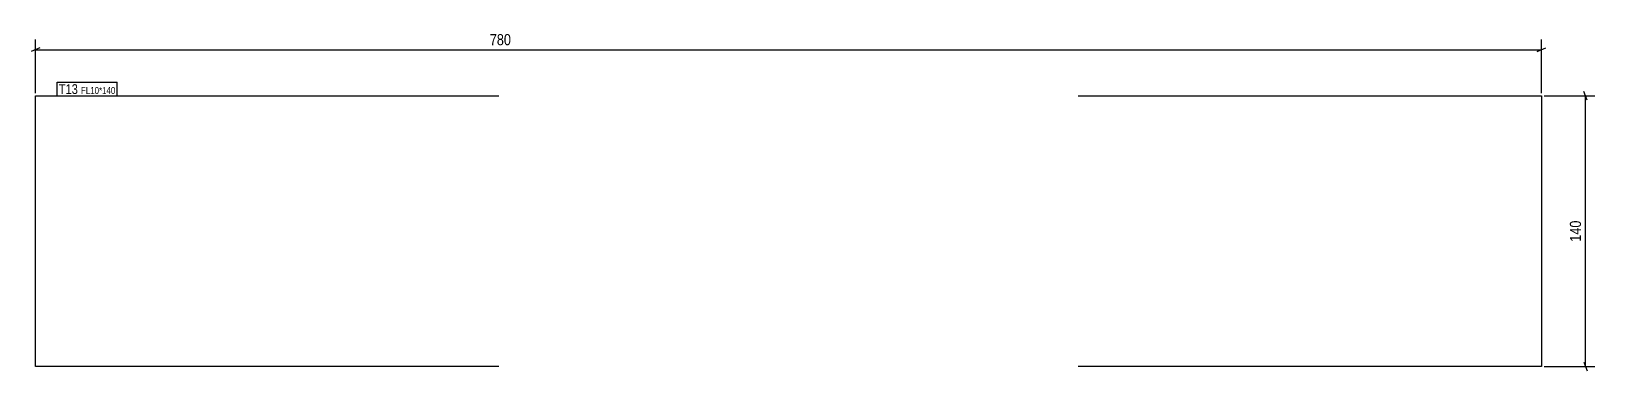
# Model space of a CAD drawing. Header units: millimetres. Extents: x 4 to 814, y 4 to 180.
import ezdxf

# ---------------------------------------------------------------- set-up
doc = ezdxf.new("R2010")
doc.units = ezdxf.units.MM
for name, color, linetype in [('MÅLSÆTNING', 7, 'Continuous'), ('STÅL', 7, 'Continuous'), ('TEKST', 7, 'Continuous')]:
    doc.layers.add(name, color=color, linetype=linetype)
doc.styles.add('Arial Narrow', font='ARIALN.TTF', dxfattribs={"height": 0.2})

msp = doc.modelspace()

# ---------------------------------------------------------------- linework, layer by layer
at = {"layer": 'MÅLSÆTNING', "color": 7, "linetype": 'Continuous'}
for p, q in [((9, 171.61), (4.5, 169.81)), ((6.75, 148.25), (6.75, 176.04)), ((6.75, 170.71), (786.75, 170.71)), ((784.5, 169.81), (789, 171.61)), ((786.75, 148.25), (786.75, 176.04)), ((788.25, 146.75), (814.39, 146.75)), ((810.49, 144.5), (808.69, 149)), ((809.59, 6.75), (809.59, 146.75)), ((808.69, 9), (810.49, 4.5)), ((788.25, 6.75), (814.39, 6.75))]:
    msp.add_line(p, q, dxfattribs=at)
at = {"layer": 'STÅL', "color": 2, "linetype": 'Continuous'}
for p, q in [((6.75, 146.75), (246.75, 146.75)), ((6.75, 6.75), (6.75, 146.75)), ((546.75, 146.75), (786.75, 146.75)), ((786.75, 146.75), (786.75, 6.75)), ((246.75, 6.75), (6.75, 6.75)), ((786.75, 6.75), (546.75, 6.75))]:
    msp.add_line(p, q, dxfattribs=at)

# ---------------------------------------------------------------- next in the draw order: wipeouts: each hides what was drawn before it
at = {"color": 0}
for points, layer in [([(552.68, 171.84), (552.68, 180.24), (240.82, 180.24), (240.82, 171.84)], 'MÅLSÆTNING'), ([(808.47, 83.43), (800.07, 83.43), (800.07, 70.07), (808.47, 70.07)], 'MÅLSÆTNING'), ([(28.66, 147.8), (28.66, 153.05), (18.75, 153.05), (18.75, 147.8)], 'TEKST')]:
    msp.add_wipeout(points, dxfattribs=at).dxf.layer = layer

# ---------------------------------------------------------------- next in the draw order: texts
at = {"layer": 'MÅLSÆTNING', "color": 3, "style": 'Arial Narrow'}
msp.add_text('780', height=5.727, dxfattribs=at).set_placement((242.02, 173.04))
msp.add_text('140', height=5.727, rotation=90.00021, dxfattribs=at).set_placement((807.27, 71.27))

# ---------------------------------------------------------------- next in the draw order: wipeouts: each hides what was drawn before it
at = {"color": 0}
msp.add_wipeout([(28.66, 147.8), (28.66, 153.05), (18.75, 153.05), (18.75, 147.8)], dxfattribs=at).dxf.layer = 'TEKST'

# ---------------------------------------------------------------- next in the draw order: linework, layer by layer
at = {"layer": 'TEKST', "color": 7, "linetype": 'Continuous'}
msp.add_line((17.85, 146.9), (17.85, 153.95), dxfattribs=at)

# ---------------------------------------------------------------- next in the draw order: wipeouts: each hides what was drawn before it
at = {"color": 0}
msp.add_wipeout([(48.05, 147.8), (48.05, 151.55), (30.24, 151.55), (30.24, 147.8)], dxfattribs=at).dxf.layer = 'TEKST'

# ---------------------------------------------------------------- next in the draw order: wipeouts: each hides what was drawn before it
msp.add_wipeout([(48.05, 147.8), (48.05, 151.55), (30.24, 151.55), (30.24, 147.8)], dxfattribs=at).dxf.layer = 'TEKST'

# ---------------------------------------------------------------- next in the draw order: linework, layer by layer
at = {"layer": 'TEKST', "color": 7, "linetype": 'Continuous'}
for p, q in [((17.85, 153.95), (48.95, 153.95)), ((48.95, 146.9), (48.95, 153.95)), ((17.85, 146.9), (48.95, 146.9))]:
    msp.add_line(p, q, dxfattribs=at)

# ---------------------------------------------------------------- next in the draw order: texts
at = {"layer": 'TEKST', "color": 3, "style": 'Arial Narrow'}
for s, height, p in [('T13', 5.011, (18.75, 147.8)), ('FL10*140', 3.579, (30.24, 147.8))]:
    msp.add_text(s, height=height, dxfattribs=at).set_placement(p)

doc.saveas('drawing.dxf')
